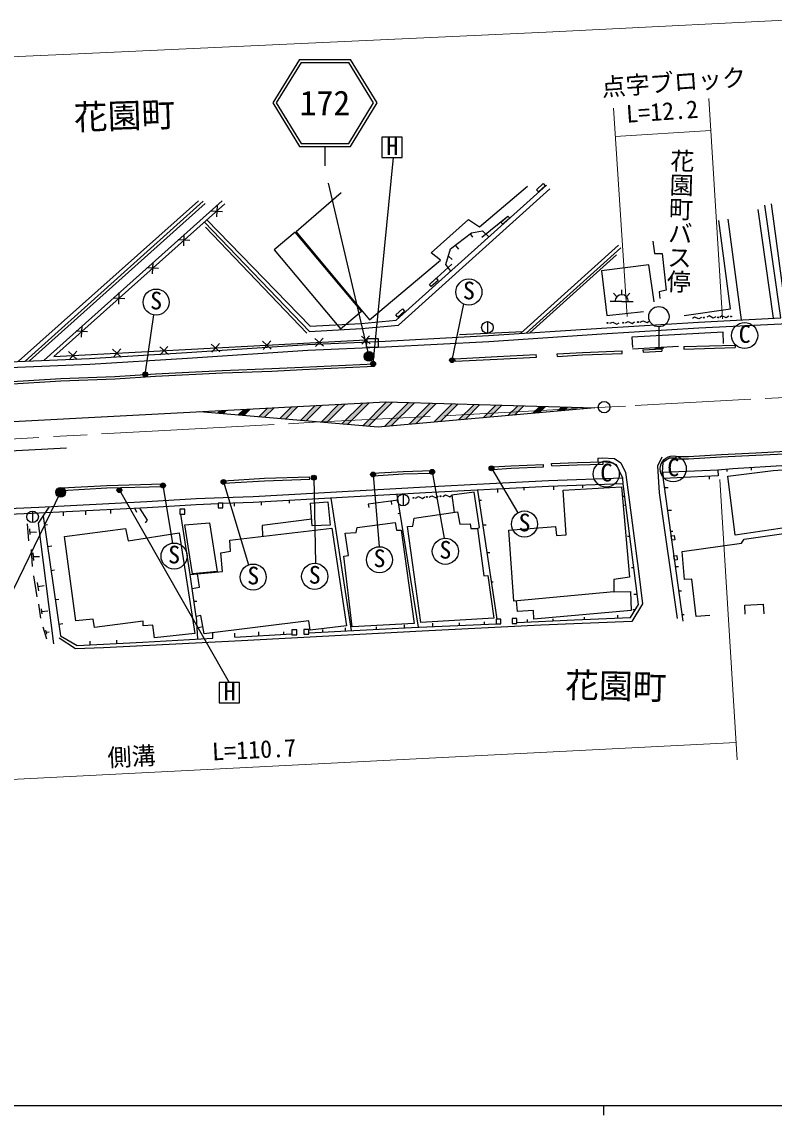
# Model space of a CAD drawing. Units: millimetres at full size, sheet at 1:1000; details may follow other scales. Extents: x 40000 to 680000, y 20000 to 380000.
# Drawn here: x 307734 to 385664, y 204000 to 317165 of the extents above; entities that cross this region are included whole.
import ezdxf
from ezdxf.enums import TextEntityAlignment as Align

# ---------------------------------------------------------------- set-up
doc = ezdxf.new("R2010")
doc.units = ezdxf.units.MM
doc.header["$LTSCALE"] = 1000
doc.linetypes.add('CHAIN', pattern=[18.5, 12, -1.5, 3.5, -1.5])
for name, color, linetype, lineweight in [('M-BGD', 7, 'Continuous', 25), ('M-BGD-EXST', 7, 'Continuous', 25), ('M-BMK', 2, 'CHAIN', 13), ('M-BMK-SRVR', 3, 'Continuous', 25), ('M-STR-HTXT', 7, 'Continuous', 13), ('M-STR-STRC', 7, 'Continuous', 25), ('M-TTL-BAND', 7, 'Continuous', 25)]:
    doc.layers.add(name, color=color, linetype=linetype, lineweight=lineweight)
doc.layers.add('M-BMK-HTXT', color=7, linetype='Continuous')
doc.styles.add('@ＭＳ ゴシック', font='')
doc.styles.add('ＭＳ ゴシック', font='')
doc.styles.get('@ＭＳ ゴシック').set_extended_font_data('@MS Gothic')
doc.styles.get('ＭＳ ゴシック').set_extended_font_data('MS Gothic')

msp = doc.modelspace()

# ---------------------------------------------------------------- hatches: boundary and pattern name
at = {"layer": 'M-BGD-EXST'}
for points in [[(344372, 281776, 1), (343872, 281776, 1)], [(352547, 282140, 1), (352047, 282140, 1)], [(320775, 280677, 1), (320275, 280677, 1)], [(344365, 270315, 1), (343865, 270315, 1)], [(350485, 270589, 1), (349985, 270589, 1)], [(356638, 270954, 1), (356138, 270954, 1)], [(322605, 269174, 1), (322105, 269174, 1)], [(328868, 269544, 1), (328368, 269544, 1)], [(338233, 269986, 1), (337733, 269986, 1)], [(318087, 268685, 1), (317587, 268685, 1)]]:
    msp.add_hatch(color=256, dxfattribs=at).paths.add_polyline_path(points)
at = {"layer": 'M-STR-STRC'}
for points in [[(344198, 282534, 1), (343198, 282534, 1)], [(336329, 277351), (335657, 277316), (334445, 276103), (335031, 276053)], [(338793, 277481), (338121, 277446), (336593, 275918), (337179, 275868)], [(341256, 277611), (340584, 277576), (338742, 275734), (339328, 275683)], [(343720, 277741), (343048, 277706), (340891, 275549), (341477, 275499)], [(346124, 277812), (345505, 277830), (343040, 275365), (343626, 275314)], [(348391, 277746), (347772, 277764), (345293, 275284), (345990, 275345)], [(350658, 277679), (350040, 277697), (347851, 275509), (348548, 275570)], [(352925, 277613), (352307, 277631), (350409, 275733), (351106, 275794)], [(355192, 277547), (354574, 277565), (352967, 275957), (353664, 276019)], [(357459, 277480), (356841, 277498), (355524, 276182), (356222, 276243)], [(359726, 277414), (359108, 277432), (358082, 276406), (358780, 276468)], [(361993, 277348), (361375, 277366), (360640, 276631), (361338, 276692)], [(364261, 277281), (363642, 277299), (363198, 276855), (363896, 276916)], [(328939, 276961), (328267, 276926), (327998, 276657), (328584, 276607)], [(331402, 277091), (330730, 277056), (330147, 276472), (330733, 276422)], [(333866, 277221), (333194, 277186), (332296, 276288), (332882, 276237)], [(366528, 277215), (365909, 277233), (365756, 277080), (366454, 277141)], [(312247, 268474, 1), (311247, 268474, 1)]]:
    msp.add_hatch(color=256, dxfattribs=at).paths.add_polyline_path(points)

# ---------------------------------------------------------------- linework, layer by layer
at = {"layer": 'M-BGD'}
for p, q in [((307398, 282027), (326049, 298640)), ((308069, 282054), (326528, 298602)), ((308540, 282074), (326728, 298379)), ((310039, 282136), (328500, 298633)), ((311057, 282526), (328766, 298335)), ((327951, 298166), (327884, 296979)), ((385584, 286481), (384014, 297759)), ((386353, 286520), (384688, 298175)), ((386970, 286546), (385402, 298321)), ((327323, 297611), (328517, 297544)), ((355396, 294863), (358070, 297068)), ((382289, 286314), (380889, 296752)), ((326772, 295929), (337242, 284939)), ((325126, 294521), (323932, 294589)), ((324498, 293966), (324565, 295154)), ((354461, 294877), (354201, 295219)), ((352990, 293634), (352670, 294057)), ((359394, 284904), (369555, 294051)), ((359959, 284941), (369789, 293791)), ((321270, 291085), (321337, 292272)), ((349983, 290014), (352269, 292071)), ((352322, 292566), (351929, 292910)), ((360362, 284968), (369342, 293053)), ((321898, 291639), (320704, 291707)), ((318392, 288509), (317198, 288577)), ((317763, 287954), (317831, 289142)), ((369380, 288715), (369027, 289069)), ((369875, 288920), (369875, 289420)), ((370370, 288715), (370724, 289069)), ((369875, 288220), (368675, 288220)), ((369875, 288220), (371075, 288220)), ((313913, 284517), (313981, 285705)), ((355958, 286135), (355958, 284935)), ((373728, 285599), (373728, 283425)), ((314542, 285072), (313348, 285140)), ((333569, 283299), (332679, 284099)), ((332732, 283259), (333527, 284144)), ((338979, 283586), (338090, 284386)), ((338142, 283547), (338937, 284431)), ((342913, 284639), (343802, 283840)), ((343750, 284679), (342955, 283795)), ((353086, 284805), (359631, 285117)), ((313468, 282232), (312579, 283032)), ((312631, 282192), (313426, 283077)), ((318022, 282474), (317132, 283273)), ((317185, 282434), (317980, 283318)), ((322912, 282733), (322023, 283533)), ((322075, 282693), (322870, 283578)), ((328249, 283016), (327360, 283816)), ((327412, 282977), (328207, 283861)), ((369931, 282851), (369922, 283101)), ((371003, 283330), (375772, 283599)), ((372073, 283232), (374036, 283316)), ((372073, 283232), (372083, 282983)), ((372083, 282983), (374046, 283066)), ((374036, 283316), (374046, 283066)), ((376293, 283552), (381609, 283699)), ((376293, 283552), (376300, 283302)), ((376300, 283302), (381616, 283449)), ((381609, 283699), (381616, 283449)), ((344244, 281782), (344257, 281532)), ((352608, 282032), (352595, 282281)), ((361036, 282471), (361023, 282721)), ((363214, 282542), (363200, 282792)), ((367415, 272000), (367407, 271619)), ((367968, 271384), (367962, 271634)), ((375500, 271892), (375500, 272142)), ((350238, 270464), (350231, 270714)), ((356535, 270847), (356518, 271096)), ((361788, 271105), (361779, 271355)), ((362619, 271215), (362609, 271464)), ((379840, 270760), (374173, 270508)), ((374200, 269909), (374173, 270508)), ((379840, 270760), (379867, 270161)), ((380767, 270849), (380767, 270617)), ((383296, 271028), (383296, 270759)), ((328625, 269419), (328611, 269668)), ((337553, 269834), (337544, 270083)), ((344122, 270191), (344107, 270440)), ((370019, 269332), (369998, 269932)), ((379867, 270161), (374200, 269909)), ((378936, 270120), (378936, 269825)), ((311920, 268633), (311907, 268882)), ((322359, 269049), (322352, 269299)), ((348831, 254506), (346627, 268248)), ((347224, 268271), (347224, 267071)), ((356983, 255348), (354971, 268696)), ((357017, 268801), (357017, 268461)), ((359750, 268935), (359750, 268678)), ((362794, 269078), (362794, 268729)), ((365796, 269184), (365796, 268929)), ((374275, 268964), (374676, 268964)), ((329716, 267337), (329716, 267019)), ((332529, 267456), (332529, 267127)), ((335437, 267619), (335437, 267348)), ((341877, 254157), (339783, 267863)), ((346724, 267645), (343611, 267237)), ((343611, 267237), (343680, 266901)), ((345974, 267547), (346040, 267207)), ((355129, 267652), (355357, 267652)), ((370181, 268052), (370026, 268052)), ((370302, 267099), (370148, 267099)), ((308843, 266528), (308843, 265328)), ((312031, 266423), (312020, 266032)), ((314339, 266541), (314341, 266125)), ((316901, 266673), (316907, 266272)), ((319430, 266803), (319614, 266426)), ((325156, 259952), (324195, 266212)), ((346939, 266302), (346666, 266253)), ((374599, 266615), (375040, 266615)), ((308271, 265190), (308421, 263457)), ((310080, 265085), (310403, 265148)), ((355513, 265100), (355839, 265100)), ((308518, 264691), (308557, 264100)), ((308538, 264395), (309245, 264340)), ((370710, 263890), (370471, 263890)), ((374900, 264437), (375179, 264437)), ((310404, 262865), (310847, 262933)), ((308712, 262537), (308794, 260790)), ((308870, 262210), (308928, 261416)), ((308899, 261813), (309554, 261842)), ((355946, 262226), (356221, 262226)), ((310766, 260378), (311128, 260430)), ((371121, 260652), (370876, 260652)), ((375404, 260789), (375751, 260789)), ((308949, 259837), (309302, 257658)), ((356400, 259215), (356573, 259215)), ((309332, 259145), (309457, 258269)), ((309394, 258707), (310039, 258829)), ((375752, 258269), (376080, 258269)), ((309446, 256894), (309678, 255437)), ((311205, 257366), (311574, 257397)), ((325563, 257186), (325855, 257199)), ((371471, 257894), (371137, 257894)), ((309724, 256402), (309798, 255892)), ((309761, 256147), (310420, 256198)), ((371264, 256297), (371026, 256297)), ((376088, 255838), (376358, 255838)), ((311577, 254819), (311993, 254896)), ((325792, 255627), (325924, 253283)), ((347366, 254437), (347366, 254753)), ((350313, 254569), (350313, 254939)), ((353060, 254686), (353060, 254945)), ((355645, 254797), (355645, 255069)), ((360100, 255042), (360100, 255293)), ((362767, 255161), (362767, 255377)), ((366030, 255307), (366030, 255529)), ((369487, 255463), (369487, 255744)), ((309924, 254545), (310282, 253292)), ((310181, 254187), (310276, 253781)), ((310229, 253984), (310563, 254044)), ((325858, 254455), (326486, 254568)), ((329792, 253489), (329792, 253874)), ((329792, 253489), (335715, 253804)), ((332277, 253621), (332277, 254013)), ((334874, 253760), (334874, 254028)), ((338896, 254005), (338896, 254264)), ((341249, 254125), (341249, 254437)), ((344464, 254289), (344464, 254545)), ((314817, 252695), (314800, 253058)), ((317560, 252831), (317570, 253173))]:
    msp.add_line(p, q, dxfattribs=at)
for points in [[(326900, 296667), (337605, 285655), (342872, 285957), (346520, 286299), (362074, 300275)], [(340819, 299470), (336140, 295430), (343762, 286322), (351099, 292488), (350142, 293268), (354006, 296705), (355140, 295961), (360103, 300143)], [(278431, 280161), (284073, 280277), (291498, 280717), (302267, 281214), (314785, 281732), (324877, 282350), (337363, 283166), (345393, 283520), (356094, 284086), (367826, 284858), (377862, 285488), (386381, 285921), (396585, 286346), (409961, 287164), (423212, 288408), (433539, 289395), (445599, 290930), (458632, 292666), (471600, 294916), (485367, 297365), (493002, 298906)], [(326642, 296437), (337515, 285099), (342913, 285409), (346753, 285769), (362442, 299866)], [(376359, 286771), (381146, 287476), (379938, 296593)], [(352162, 291369), (351671, 292041), (352153, 293664), (354326, 295314), (355435, 295520), (356097, 294904)], [(373088, 294455), (373258, 293202), (374063, 293202), (374481, 289380), (373754, 289225), (373831, 288514)], [(373224, 288189), (372666, 292026), (367791, 291392), (368317, 286765), (372125, 287183)], [(278419, 280761), (284049, 280877), (291466, 281316), (302241, 281814), (314754, 282331), (324839, 282949), (337331, 283765), (345364, 284119), (356059, 284685), (367788, 285457), (377828, 286087), (386353, 286520)], [(378149, 286573), (377863, 286427), (377429, 286610), (377207, 286447)], [(379637, 286618), (379339, 286500), (378924, 286725), (378688, 286584)], [(380967, 286690), (380682, 286545), (380248, 286729), (380025, 286566)], [(368645, 285962), (368942, 286083), (369358, 285862), (369594, 286005)], [(370249, 286001), (370537, 286141), (370968, 285949), (371193, 286108)], [(371793, 286066), (372078, 286214), (372513, 286033), (372734, 286198)], [(311057, 282526), (325292, 283281), (343356, 284241)], [(363200, 282792), (365803, 282946), (369922, 283101)], [(373203, 283425), (373728, 283425), (374253, 283425)], [(296145, 279362), (301016, 279622), (306192, 279909), (311761, 280254), (317375, 280464), (321581, 280749), (328495, 281078), (333617, 281273), (336805, 281438), (341251, 281632), (344244, 281782)], [(352595, 282281), (356967, 282515), (361023, 282721)], [(352608, 282032), (356980, 282265), (361036, 282471)], [(363214, 282542), (365815, 282696), (369931, 282851)], [(296158, 279112), (301029, 279372), (306207, 279659), (311773, 280004), (317389, 280214), (321595, 280499), (328506, 280829), (333628, 281023), (336817, 281188), (341263, 281383), (344257, 281532)], [(402786, 273541), (397891, 273284), (395051, 273112), (391109, 272903), (387498, 272718), (383765, 272534), (380166, 272363), (376776, 272142), (375500, 272142)], [(402800, 273292), (397905, 273034), (395065, 272862), (391122, 272653), (387510, 272468), (383777, 272285), (380180, 272113), (376784, 271892), (375500, 271892)], [(367415, 272000), (367846, 272043), (369118, 271980), (369768, 271529), (370250, 270521), (370409, 269512), (371620, 260313), (372036, 256942), (370928, 255090), (361511, 254709), (349191, 254112), (330490, 253097), (316204, 252377), (313290, 252280), (311597, 253364)], [(362609, 271464), (365255, 271564), (367962, 271634)], [(369998, 269932), (369327, 271330), (368867, 271501), (367962, 271634)], [(375645, 255410), (373774, 268404), (373602, 271194), (374070, 272154)], [(375500, 272017), (374773, 272008), (374135, 271563), (374060, 270517), (376188, 255115)], [(344107, 270440), (347225, 270633), (350231, 270714)], [(356518, 271096), (358397, 271226), (361779, 271355)], [(356535, 270847), (358411, 270976), (361788, 271105)], [(362619, 271215), (365263, 271314), (367968, 271384)], [(391176, 270718), (390114, 270706), (389265, 271002), (388396, 271179), (386995, 271258), (381390, 270909), (379840, 270760)], [(369998, 269932), (362281, 269661), (356216, 269362), (349531, 269011), (331680, 268009), (328605, 267897), (325774, 267783), (320667, 267468), (309496, 266893), (295349, 266291), (285761, 265746), (279030, 265345), (275359, 265135), (268756, 260799), (268804, 251943), (269032, 247790)], [(328611, 269668), (332853, 269917), (337544, 270083)], [(328625, 269419), (332865, 269668), (337553, 269834)], [(344122, 270191), (347236, 270383), (350238, 270464)], [(322352, 269299), (316534, 269138), (311907, 268882)], [(322359, 269049), (316544, 268889), (311920, 268633)], [(370019, 269332), (362306, 269061), (356247, 268763), (349563, 268412), (331708, 267410), (328565, 267295)], [(354922, 264706), (355125, 264810), (354576, 268484), (352285, 268168), (352533, 266395)], [(359023, 254994), (364966, 255259), (370778, 255521), (371604, 256841), (370019, 269332)], [(328065, 267264), (325804, 267184), (320701, 266869), (309524, 266294), (295379, 265691), (285796, 265147), (279065, 264746), (275554, 264545), (269358, 260476), (269404, 251961), (269631, 247823)], [(348525, 267876), (348811, 268020), (349245, 267834), (349468, 267996)], [(349918, 267965), (350207, 268102), (350636, 267906), (350863, 268062)], [(351335, 268048), (351620, 268196), (352055, 268015), (352276, 268180)], [(311037, 252777), (309448, 265264), (310566, 266948)], [(309945, 266013), (311754, 253602), (313465, 252627), (320252, 252965), (327509, 253372), (327527, 253937)], [(320531, 265315), (320742, 265593), (319939, 266829)], [(337761, 265686), (332613, 265026), (332666, 263914)], [(379010, 255732), (377573, 255608), (377130, 259491), (376367, 259455), (376119, 262328), (382294, 263216), (382560, 263624), (388111, 264422), (389086, 264333), (390168, 256283)], [(325367, 258514), (326153, 258641), (325923, 260024)], [(369044, 258153), (370776, 258219), (370865, 256220), (360764, 255355), (360734, 256235), (359063, 256145), (358963, 257235)], [(382648, 255848), (382620, 256786), (384523, 256896), (384606, 255876)], [(337461, 253932), (348103, 254475), (356854, 254848)]]:
    msp.add_lwpolyline(points, dxfattribs=at)
for points in [[(361046, 299790), (361753, 300424), (361953, 300200), (361246, 299566)], [(357362, 296434), (358070, 297068), (358270, 296844), (357562, 296210)], [(333864, 293580), (340733, 285376), (342918, 287205), (336050, 295409)], [(349951, 289988), (350658, 290622), (350858, 290399), (350151, 289765)], [(346465, 286826), (347172, 287460), (347372, 287236), (346665, 286602)], [(343456, 284352), (343418, 283515), (344680, 283488), (344680, 284369)], [(380882, 270134), (385572, 270741), (387447, 270878), (388165, 265004), (381627, 264039)], [(363800, 268704), (369854, 269029), (370685, 259681), (369067, 259456), (369044, 258153), (358683, 257209), (358166, 264557), (362998, 264916), (363115, 263995), (364123, 264065)], [(328065, 266860), (328565, 266860), (328565, 267360), (328065, 267360)], [(337651, 267342), (339417, 267479), (339674, 265081), (337806, 265012)], [(324103, 266212), (324603, 266212), (324603, 266712), (324103, 266712)], [(348361, 265802), (352864, 266443), (353101, 265161), (354163, 265212), (354247, 264723), (354922, 264706), (355597, 259816), (356001, 259867), (356609, 255449), (349053, 254977), (347687, 264942), (348243, 264959)], [(327171, 265323), (327950, 260271), (325411, 260037), (324633, 265105)], [(342454, 264840), (346418, 265329), (346536, 264536), (347042, 264536), (348374, 254892), (341948, 254555), (341088, 261872), (341577, 261940), (341223, 264233), (342370, 264300)], [(312168, 263882), (318473, 264727), (318739, 263447), (324030, 264268), (325648, 253859), (321469, 253400), (321300, 254704), (320285, 254656), (320285, 255115), (315260, 254463), (315115, 255332), (313327, 255163)], [(329293, 263514), (339831, 264764), (341378, 254632), (337583, 254208), (337477, 255162), (326619, 253825), (326280, 255712), (325792, 255627), (325156, 259952), (328527, 260269), (328358, 262198), (329354, 262368)], [(375304, 264008), (375364, 263562), (375067, 263523), (375007, 263969)], [(375572, 261919), (375632, 261473), (375335, 261433), (375275, 261879)], [(356854, 254848), (357354, 254848), (357354, 255348), (356854, 255348)], [(358523, 254904), (359023, 254904), (359023, 255404), (358523, 255404)], [(335715, 253717), (336215, 253717), (336215, 254217), (335715, 254217)], [(336961, 253785), (337461, 253785), (337461, 254285), (336961, 254285)]]:
    msp.add_lwpolyline(points, close=True, dxfattribs=at)
for centre, radius in [((373728, 286649), 1050), ((378382, 286552), 50), ((379867, 286576), 50), ((381201, 286669), 50), ((355958, 285535), 600), ((368414, 286003), 50), ((370016, 286026), 50), ((371560, 286085), 50), ((347224, 267671), 600), ((348292, 267897), 50), ((349685, 267993), 50), ((351102, 268067), 50), ((308843, 265928), 600)]:
    msp.add_circle(centre, radius, dxfattribs=at)
msp.add_arc((369875, 288220), 700, 0, 180, dxfattribs=at)
at = {"layer": 'M-BGD-EXST'}
for p, q in [((347137, 305236), (345037, 305236)), ((345037, 305236), (345037, 303136)), ((347137, 303136), (347137, 305236)), ((344122, 281776), (346218, 303136)), ((345037, 303136), (347137, 303136)), ((352297, 282140), (353511, 287963)), ((320525, 280677), (321389, 286833)), ((350235, 270589), (351496, 263709)), ((356388, 270954), (359099, 266338)), ((328618, 269544), (331211, 260953)), ((337983, 269986), (338139, 261119)), ((344115, 270315), (344738, 262836)), ((317837, 268685), (329226, 248782)), ((322355, 269174), (323351, 263209)), ((330287, 248782), (328187, 248782)), ((328187, 248782), (328187, 246682)), ((330287, 246682), (330287, 248782)), ((328187, 246682), (330287, 246682))]:
    msp.add_line(p, q, dxfattribs=at)
for centre, radius in [((354045, 289203), 1350), ((321641, 288160), 1350), ((382607, 284698), 1350), ((344122, 281776), 250), ((352297, 282140), 250), ((320525, 280677), 250), ((368271, 270362), 1350), ((375210, 270896), 1350), ((344115, 270315), 250), ((350235, 270589), 250), ((356388, 270954), 250), ((322355, 269174), 250), ((328618, 269544), 250), ((337983, 269986), 250), ((317837, 268685), 250), ((359801, 265185), 1350), ((351603, 262363), 1350), ((323503, 261868), 1350), ((344778, 261487), 1350), ((331700, 259694), 1350), ((338068, 259771), 1350)]:
    msp.add_circle(centre, radius, dxfattribs=at)
at = {"layer": 'M-BMK'}
msp.add_lwpolyline([(245682, 273035), (253018, 272419), (257604, 272276), (265895, 272072), (270901, 272133), (275282, 272256), (283184, 272686), (297524, 273485), (321884, 274831), (338030, 275714), (353275, 276479), (371254, 277453), (401441, 279081)], dxfattribs=at)
at = {"layer": 'M-BMK-SRVR'}
msp.add_circle((368050, 277279), 600, dxfattribs=at)
at = {"layer": 'M-STR-HTXT'}
for p, q in [((378903, 309239), (380315, 286443)), ((370437, 286666), (369020, 308232)), ((369212, 305300), (379109, 305913)), ((380020, 269801), (381834, 240783)), ((269881, 236868), (381723, 242561))]:
    msp.add_line(p, q, dxfattribs=at)
msp.add_lwpolyline([(277892, 312282), (313570, 313854), (362049, 316093), (422484, 319137), (438565, 320264), (457133, 322265), (480838, 325503), (500633, 328994), (556838, 340689)], dxfattribs=at)
at = {"layer": 'M-STR-STRC'}
for p, q in [((336490, 313273), (333726, 308773)), ((336658, 312973), (334078, 308773)), ((336490, 313273), (341762, 313273)), ((336658, 312973), (341594, 312973)), ((344174, 308773), (341594, 312973)), ((344526, 308773), (341762, 313273)), ((333726, 308773), (336490, 304273)), ((334078, 308773), (336658, 304573)), ((341594, 304573), (344174, 308773)), ((341762, 304273), (344526, 308773)), ((336658, 304573), (341594, 304573)), ((336490, 304273), (341762, 304273)), ((339126, 304273), (339126, 302273)), ((343698, 282534), (339509, 300473)), ((334445, 276103), (335657, 277316)), ((335031, 276053), (336329, 277351)), ((336593, 275918), (338121, 277446)), ((337179, 275868), (338793, 277481)), ((338742, 275734), (340584, 277576)), ((339328, 275683), (341256, 277611)), ((340891, 275549), (343048, 277706)), ((341477, 275499), (343720, 277741)), ((343040, 275365), (345505, 277830)), ((343626, 275314), (346124, 277812)), ((345293, 275284), (347772, 277764)), ((345990, 275345), (348391, 277746)), ((347851, 275509), (350040, 277697)), ((348548, 275570), (350658, 277679)), ((350409, 275733), (352307, 277631)), ((351106, 275794), (352925, 277613)), ((352967, 275957), (354574, 277565)), ((353664, 276019), (355192, 277547)), ((355524, 276182), (356841, 277498)), ((356222, 276243), (357459, 277480)), ((358082, 276406), (359108, 277432)), ((358780, 276468), (359726, 277414)), ((360640, 276631), (361375, 277366)), ((361338, 276692), (361993, 277348)), ((363198, 276855), (363642, 277299)), ((363896, 276916), (364261, 277281)), ((327998, 276657), (328267, 276926)), ((328584, 276607), (328939, 276961)), ((330147, 276472), (330730, 277056)), ((330733, 276422), (331402, 277091)), ((332296, 276288), (333194, 277186)), ((332882, 276237), (333866, 277221)), ((365756, 277080), (365909, 277233)), ((366454, 277141), (366528, 277215)), ((312353, 273040), (281178, 271395)), ((311747, 268474), (301230, 246901))]:
    msp.add_line(p, q, dxfattribs=at)
for points in [[(380434, 283863), (380366, 285061), (370931, 284528), (370992, 283453)], [(279234, 274338), (345439, 277832), (367105, 277198), (344642, 275227), (326163, 276815)]]:
    msp.add_lwpolyline(points, dxfattribs=at)
for centre in [(343698, 282534), (311747, 268474)]:
    msp.add_circle(centre, 500, dxfattribs=at)
at = {"layer": 'M-TTL-BAND'}
for p, q in [((40000, 205000), (579000, 205000)), ((368000, 205000), (368000, 204000))]:
    msp.add_line(p, q, dxfattribs=at)

# ---------------------------------------------------------------- texts
at = {"layer": 'M-BGD-EXST', "style": 'ＭＳ ゴシック'}
for p in [(345490, 302828), (328639, 246374)]:
    msp.add_text('H', height=1833, dxfattribs=at).set_placement(p, align=Align.BOTTOM_LEFT)
for s, p in [('S', (353390, 287910)), ('S', (320986, 286867)), ('C', (381952, 283406)), ('C', (374555, 269603)), ('C', (367616, 269069)), ('S', (359145, 263893)), ('S', (322847, 260575)), ('S', (344123, 260194)), ('S', (350948, 261071)), ('S', (331045, 258402)), ('S', (337412, 258478))]:
    msp.add_text(s, height=1833, rotation=358.508, dxfattribs=at).set_placement(p, align=Align.BOTTOM_LEFT)
at = {"layer": 'M-BMK-HTXT'}
for s, height, rotation, style, p in [('花園町', 2566, 1.953, 'ＭＳ ゴシック', (313192, 305219)), ('花園町バス停', 1833, 268.332, '@ＭＳ ゴシック', (374698, 304081)), ('花園町', 2566, 358.764, 'ＭＳ ゴシック', (363971, 246481))]:
    msp.add_text(s, height=height, rotation=rotation, dxfattribs=dict(at, style=style)).set_placement(p, align=Align.BOTTOM_LEFT)
at = {"layer": 'M-STR-HTXT', "style": 'ＭＳ ゴシック'}
for s, rotation, p in [('点字ブロック', 4.105, (367888, 308924)), ('L=12.2', 4.01, (370429, 306171)), ('側溝', 2.921, (316679, 239531)), ('L=110.7', 2.726, (327501, 240166))]:
    msp.add_text(s, height=1833, rotation=rotation, dxfattribs=at).set_placement(p, align=Align.BOTTOM_LEFT)
at = {"layer": 'M-STR-STRC', "style": 'ＭＳ ゴシック'}
msp.add_text('172', height=2566, dxfattribs=at).set_placement((339126, 308773), align=Align.MIDDLE_CENTER)

doc.saveas('drawing.dxf')
